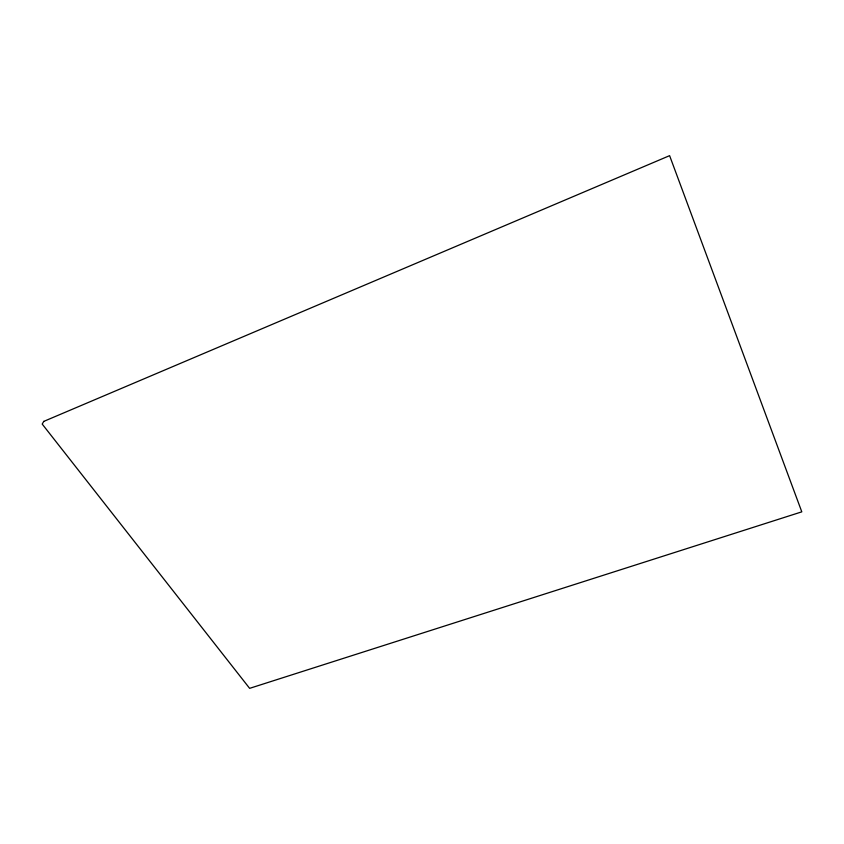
<?xml version="1.0" encoding="UTF-8"?>
<svg xmlns="http://www.w3.org/2000/svg" width="844" height="844" viewBox="0 0 844 844"><rect width="100%" height="100%" fill="white"/><g stroke="black" fill="none" stroke-linecap="round" stroke-linejoin="round"><path stroke-width="1.27" d="M43.804 421.378L42.2 424.068L249.634 688.345L801.8 511.844L669.609 155.655L43.804 421.378"/></g></svg>
